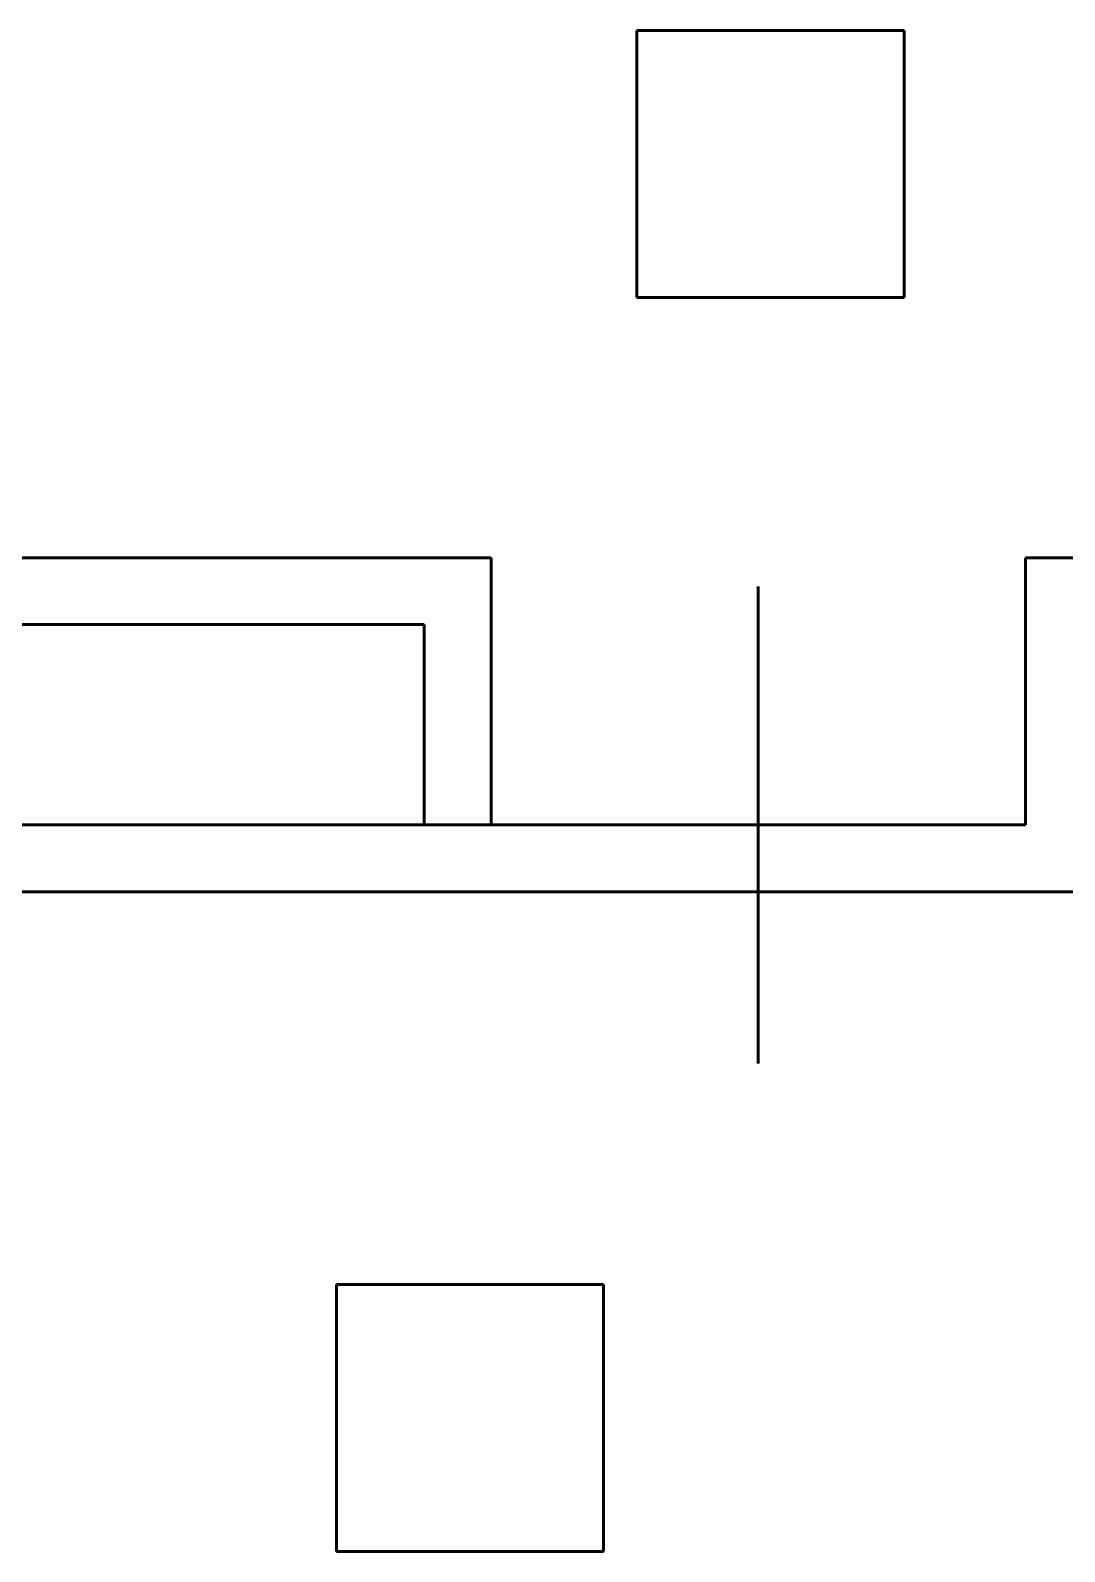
# Model space of a CAD drawing. Extents: x 0 to 297, y 0 to 292.
# Drawn here: x 170.34 to 178.08, y 74.34 to 85.74 of the extents above; entities that cross this region are included whole.
import ezdxf

# ---------------------------------------------------------------- set-up
doc = ezdxf.new("R2010")
doc.units = 0
doc.header["$MEASUREMENT"] = 0
doc.linetypes.add('K5LT_BASIC', pattern=[0])
doc.layers.add('Системный слой', color=7, linetype='Continuous')

# ---------------------------------------------------------------- blocks, each defined once
blk = doc.blocks.new('*U')
at = {"layer": 'Системный слой', "linetype": 'K5LT_BASIC', "lineweight": 60}
for p, q in [((176.877, 85.736), (174.877, 85.736)), ((174.877, 85.736), (174.877, 83.736)), ((176.877, 83.736), (176.877, 85.736)), ((174.877, 83.736), (176.877, 83.736)), ((174.628, 76.343), (172.628, 76.343)), ((172.628, 76.343), (172.628, 74.343)), ((174.628, 74.343), (174.628, 76.343)), ((172.628, 74.343), (174.628, 74.343))]:
    blk.add_line(p, q, dxfattribs=at)

msp = doc.modelspace()

# ---------------------------------------------------------------- linework, layer by layer
at = {"layer": 'Системный слой', "linetype": 'K5LT_BASIC', "lineweight": 60}
for p, q in [((153.587, 81.785), (173.786, 81.785)), ((173.786, 81.785), (173.786, 79.785)), ((177.786, 81.785), (187.809, 81.785)), ((177.786, 81.785), (177.786, 79.785)), ((175.786, 81.571), (175.786, 77.999)), ((154.087, 81.285), (173.286, 81.285)), ((173.286, 81.285), (173.286, 79.785)), ((154.087, 79.785), (173.786, 79.785)), ((173.786, 79.785), (177.786, 79.785)), ((169.588, 79.285), (185.088, 79.285))]:
    msp.add_line(p, q, dxfattribs=at)

# ---------------------------------------------------------------- block references
at = {"layer": 'Системный слой'}
msp.add_blockref('*U', (0, 0), dxfattribs=at)
msp.add_blockref('*U', (0, 0), dxfattribs=at)
msp.add_blockref('*U', (0, 0), dxfattribs=at)
msp.add_blockref('*U', (0, 0), dxfattribs=at)
msp.add_blockref('*U', (0, 0), dxfattribs=at)
msp.add_blockref('*U', (0, 0), dxfattribs=at)
msp.add_blockref('*U', (0, 0), dxfattribs=at)
msp.add_blockref('*U', (0, 0), dxfattribs=at)
msp.add_blockref('*U', (0, 0), dxfattribs=at)
msp.add_blockref('*U', (0, 0), dxfattribs=at)
msp.add_blockref('*U', (0, 0), dxfattribs=at)
msp.add_blockref('*U', (0, 0), dxfattribs=at)
msp.add_blockref('*U', (0, 0), dxfattribs=at)
msp.add_blockref('*U', (0, 0), dxfattribs=at)
msp.add_blockref('*U', (0, 0), dxfattribs=at)
msp.add_blockref('*U', (0, 0), dxfattribs=at)
msp.add_blockref('*U', (0, 0), dxfattribs=at)
msp.add_blockref('*U', (0, 0), dxfattribs=at)
msp.add_blockref('*U', (0, 0), dxfattribs=at)
msp.add_blockref('*U', (0, 0), dxfattribs=at)
msp.add_blockref('*U', (0, 0), dxfattribs=at)
msp.add_blockref('*U', (0, 0), dxfattribs=at)
msp.add_blockref('*U', (0, 0), dxfattribs=at)
msp.add_blockref('*U', (0, 0), dxfattribs=at)
msp.add_blockref('*U', (0, 0), dxfattribs=at)
msp.add_blockref('*U', (0, 0), dxfattribs=at)
msp.add_blockref('*U', (0, 0), dxfattribs=at)
msp.add_blockref('*U', (0, 0), dxfattribs=at)
msp.add_blockref('*U', (0, 0), dxfattribs=at)
msp.add_blockref('*U', (0, 0), dxfattribs=at)
msp.add_blockref('*U', (0, 0), dxfattribs=at)
msp.add_blockref('*U', (0, 0), dxfattribs=at)
msp.add_blockref('*U', (0, 0), dxfattribs=at)
msp.add_blockref('*U', (0, 0), dxfattribs=at)
msp.add_blockref('*U', (0, 0), dxfattribs=at)
msp.add_blockref('*U', (0, 0), dxfattribs=at)
msp.add_blockref('*U', (0, 0), dxfattribs=at)
msp.add_blockref('*U', (0, 0), dxfattribs=at)
msp.add_blockref('*U', (0, 0), dxfattribs=at)
msp.add_blockref('*U', (0, 0), dxfattribs=at)
msp.add_blockref('*U', (0, 0), dxfattribs=at)
msp.add_blockref('*U', (0, 0), dxfattribs=at)
msp.add_blockref('*U', (0, 0), dxfattribs=at)
msp.add_blockref('*U', (0, 0), dxfattribs=at)
msp.add_blockref('*U', (0, 0), dxfattribs=at)
msp.add_blockref('*U', (0, 0), dxfattribs=at)
msp.add_blockref('*U', (0, 0), dxfattribs=at)
msp.add_blockref('*U', (0, 0), dxfattribs=at)
msp.add_blockref('*U', (0, 0), dxfattribs=at)
msp.add_blockref('*U', (0, 0), dxfattribs=at)
msp.add_blockref('*U', (0, 0), dxfattribs=at)
msp.add_blockref('*U', (0, 0), dxfattribs=at)
msp.add_blockref('*U', (0, 0), dxfattribs=at)
msp.add_blockref('*U', (0, 0), dxfattribs=at)
msp.add_blockref('*U', (0, 0), dxfattribs=at)
msp.add_blockref('*U', (0, 0), dxfattribs=at)
msp.add_blockref('*U', (0, 0), dxfattribs=at)
msp.add_blockref('*U', (0, 0), dxfattribs=at)
msp.add_blockref('*U', (0, 0), dxfattribs=at)
msp.add_blockref('*U', (0, 0), dxfattribs=at)
msp.add_blockref('*U', (0, 0), dxfattribs=at)
msp.add_blockref('*U', (0, 0), dxfattribs=at)
msp.add_blockref('*U', (0, 0), dxfattribs=at)
msp.add_blockref('*U', (0, 0), dxfattribs=at)
msp.add_blockref('*U', (0, 0), dxfattribs=at)
msp.add_blockref('*U', (0, 0), dxfattribs=at)
msp.add_blockref('*U', (0, 0), dxfattribs=at)
msp.add_blockref('*U', (0, 0), dxfattribs=at)
msp.add_blockref('*U', (0, 0), dxfattribs=at)
msp.add_blockref('*U', (0, 0), dxfattribs=at)
msp.add_blockref('*U', (0, 0), dxfattribs=at)
msp.add_blockref('*U', (0, 0), dxfattribs=at)
msp.add_blockref('*U', (0, 0), dxfattribs=at)
msp.add_blockref('*U', (0, 0), dxfattribs=at)
msp.add_blockref('*U', (0, 0), dxfattribs=at)
msp.add_blockref('*U', (0, 0), dxfattribs=at)
msp.add_blockref('*U', (0, 0), dxfattribs=at)
msp.add_blockref('*U', (0, 0), dxfattribs=at)
msp.add_blockref('*U', (0, 0), dxfattribs=at)
msp.add_blockref('*U', (0, 0), dxfattribs=at)
msp.add_blockref('*U', (0, 0), dxfattribs=at)
msp.add_blockref('*U', (0, 0), dxfattribs=at)
msp.add_blockref('*U', (0, 0), dxfattribs=at)
msp.add_blockref('*U', (0, 0), dxfattribs=at)
msp.add_blockref('*U', (0, 0), dxfattribs=at)
msp.add_blockref('*U', (0, 0), dxfattribs=at)
msp.add_blockref('*U', (0, 0), dxfattribs=at)
msp.add_blockref('*U', (0, 0), dxfattribs=at)
msp.add_blockref('*U', (0, 0), dxfattribs=at)
msp.add_blockref('*U', (0, 0), dxfattribs=at)
msp.add_blockref('*U', (0, 0), dxfattribs=at)
msp.add_blockref('*U', (0, 0), dxfattribs=at)
msp.add_blockref('*U', (0, 0), dxfattribs=at)
msp.add_blockref('*U', (0, 0), dxfattribs=at)
msp.add_blockref('*U', (0, 0), dxfattribs=at)
msp.add_blockref('*U', (0, 0), dxfattribs=at)
msp.add_blockref('*U', (0, 0), dxfattribs=at)
msp.add_blockref('*U', (0, 0), dxfattribs=at)
msp.add_blockref('*U', (0, 0), dxfattribs=at)
msp.add_blockref('*U', (0, 0), dxfattribs=at)
msp.add_blockref('*U', (0, 0), dxfattribs=at)
msp.add_blockref('*U', (0, 0), dxfattribs=at)
msp.add_blockref('*U', (0, 0), dxfattribs=at)
msp.add_blockref('*U', (0, 0), dxfattribs=at)
msp.add_blockref('*U', (0, 0), dxfattribs=at)
msp.add_blockref('*U', (0, 0), dxfattribs=at)
msp.add_blockref('*U', (0, 0), dxfattribs=at)
msp.add_blockref('*U', (0, 0), dxfattribs=at)
msp.add_blockref('*U', (0, 0), dxfattribs=at)
msp.add_blockref('*U', (0, 0), dxfattribs=at)
msp.add_blockref('*U', (0, 0), dxfattribs=at)
msp.add_blockref('*U', (0, 0), dxfattribs=at)
msp.add_blockref('*U', (0, 0), dxfattribs=at)
msp.add_blockref('*U', (0, 0), dxfattribs=at)
msp.add_blockref('*U', (0, 0), dxfattribs=at)
msp.add_blockref('*U', (0, 0), dxfattribs=at)
msp.add_blockref('*U', (0, 0), dxfattribs=at)
msp.add_blockref('*U', (0, 0), dxfattribs=at)
msp.add_blockref('*U', (0, 0), dxfattribs=at)
msp.add_blockref('*U', (0, 0), dxfattribs=at)
msp.add_blockref('*U', (0, 0), dxfattribs=at)
msp.add_blockref('*U', (0, 0), dxfattribs=at)
msp.add_blockref('*U', (0, 0), dxfattribs=at)
msp.add_blockref('*U', (0, 0), dxfattribs=at)
msp.add_blockref('*U', (0, 0), dxfattribs=at)
msp.add_blockref('*U', (0, 0), dxfattribs=at)
msp.add_blockref('*U', (0, 0), dxfattribs=at)
msp.add_blockref('*U', (0, 0), dxfattribs=at)
msp.add_blockref('*U', (0, 0), dxfattribs=at)
msp.add_blockref('*U', (0, 0), dxfattribs=at)
msp.add_blockref('*U', (0, 0), dxfattribs=at)
msp.add_blockref('*U', (0, 0), dxfattribs=at)
msp.add_blockref('*U', (0, 0), dxfattribs=at)
msp.add_blockref('*U', (0, 0), dxfattribs=at)
msp.add_blockref('*U', (0, 0), dxfattribs=at)
msp.add_blockref('*U', (0, 0), dxfattribs=at)
msp.add_blockref('*U', (0, 0), dxfattribs=at)
msp.add_blockref('*U', (0, 0), dxfattribs=at)
msp.add_blockref('*U', (0, 0), dxfattribs=at)
msp.add_blockref('*U', (0, 0), dxfattribs=at)
msp.add_blockref('*U', (0, 0), dxfattribs=at)
msp.add_blockref('*U', (0, 0), dxfattribs=at)
msp.add_blockref('*U', (0, 0), dxfattribs=at)
msp.add_blockref('*U', (0, 0), dxfattribs=at)
msp.add_blockref('*U', (0, 0), dxfattribs=at)
msp.add_blockref('*U', (0, 0), dxfattribs=at)
msp.add_blockref('*U', (0, 0), dxfattribs=at)
msp.add_blockref('*U', (0, 0), dxfattribs=at)
msp.add_blockref('*U', (0, 0), dxfattribs=at)
msp.add_blockref('*U', (0, 0), dxfattribs=at)
msp.add_blockref('*U', (0, 0), dxfattribs=at)
msp.add_blockref('*U', (0, 0), dxfattribs=at)
msp.add_blockref('*U', (0, 0), dxfattribs=at)
msp.add_blockref('*U', (0, 0), dxfattribs=at)
msp.add_blockref('*U', (0, 0), dxfattribs=at)
msp.add_blockref('*U', (0, 0), dxfattribs=at)
msp.add_blockref('*U', (0, 0), dxfattribs=at)
msp.add_blockref('*U', (0, 0), dxfattribs=at)
msp.add_blockref('*U', (0, 0), dxfattribs=at)
msp.add_blockref('*U', (0, 0), dxfattribs=at)
msp.add_blockref('*U', (0, 0), dxfattribs=at)
msp.add_blockref('*U', (0, 0), dxfattribs=at)
msp.add_blockref('*U', (0, 0), dxfattribs=at)
msp.add_blockref('*U', (0, 0), dxfattribs=at)
msp.add_blockref('*U', (0, 0), dxfattribs=at)
msp.add_blockref('*U', (0, 0), dxfattribs=at)
msp.add_blockref('*U', (0, 0), dxfattribs=at)
msp.add_blockref('*U', (0, 0), dxfattribs=at)
msp.add_blockref('*U', (0, 0), dxfattribs=at)
msp.add_blockref('*U', (0, 0), dxfattribs=at)
msp.add_blockref('*U', (0, 0), dxfattribs=at)
msp.add_blockref('*U', (0, 0), dxfattribs=at)
msp.add_blockref('*U', (0, 0), dxfattribs=at)
msp.add_blockref('*U', (0, 0), dxfattribs=at)
msp.add_blockref('*U', (0, 0), dxfattribs=at)
msp.add_blockref('*U', (0, 0), dxfattribs=at)
msp.add_blockref('*U', (0, 0), dxfattribs=at)
msp.add_blockref('*U', (0, 0), dxfattribs=at)
msp.add_blockref('*U', (0, 0), dxfattribs=at)
msp.add_blockref('*U', (0, 0), dxfattribs=at)
msp.add_blockref('*U', (0, 0), dxfattribs=at)
msp.add_blockref('*U', (0, 0), dxfattribs=at)
msp.add_blockref('*U', (0, 0), dxfattribs=at)
msp.add_blockref('*U', (0, 0), dxfattribs=at)
msp.add_blockref('*U', (0, 0), dxfattribs=at)
msp.add_blockref('*U', (0, 0), dxfattribs=at)
msp.add_blockref('*U', (0, 0), dxfattribs=at)
msp.add_blockref('*U', (0, 0), dxfattribs=at)
msp.add_blockref('*U', (0, 0), dxfattribs=at)
msp.add_blockref('*U', (0, 0), dxfattribs=at)
msp.add_blockref('*U', (0, 0), dxfattribs=at)
msp.add_blockref('*U', (0, 0), dxfattribs=at)
msp.add_blockref('*U', (0, 0), dxfattribs=at)
msp.add_blockref('*U', (0, 0), dxfattribs=at)
msp.add_blockref('*U', (0, 0), dxfattribs=at)
msp.add_blockref('*U', (0, 0), dxfattribs=at)
msp.add_blockref('*U', (0, 0), dxfattribs=at)
msp.add_blockref('*U', (0, 0), dxfattribs=at)
msp.add_blockref('*U', (0, 0), dxfattribs=at)
msp.add_blockref('*U', (0, 0), dxfattribs=at)
msp.add_blockref('*U', (0, 0), dxfattribs=at)
msp.add_blockref('*U', (0, 0), dxfattribs=at)
msp.add_blockref('*U', (0, 0), dxfattribs=at)
msp.add_blockref('*U', (0, 0), dxfattribs=at)
msp.add_blockref('*U', (0, 0), dxfattribs=at)
msp.add_blockref('*U', (0, 0), dxfattribs=at)
msp.add_blockref('*U', (0, 0), dxfattribs=at)
msp.add_blockref('*U', (0, 0), dxfattribs=at)
msp.add_blockref('*U', (0, 0), dxfattribs=at)
msp.add_blockref('*U', (0, 0), dxfattribs=at)
msp.add_blockref('*U', (0, 0), dxfattribs=at)
msp.add_blockref('*U', (0, 0), dxfattribs=at)
msp.add_blockref('*U', (0, 0), dxfattribs=at)
msp.add_blockref('*U', (0, 0), dxfattribs=at)
msp.add_blockref('*U', (0, 0), dxfattribs=at)
msp.add_blockref('*U', (0, 0), dxfattribs=at)
msp.add_blockref('*U', (0, 0), dxfattribs=at)
msp.add_blockref('*U', (0, 0), dxfattribs=at)
msp.add_blockref('*U', (0, 0), dxfattribs=at)
msp.add_blockref('*U', (0, 0), dxfattribs=at)
msp.add_blockref('*U', (0, 0), dxfattribs=at)
msp.add_blockref('*U', (0, 0), dxfattribs=at)
msp.add_blockref('*U', (0, 0), dxfattribs=at)
msp.add_blockref('*U', (0, 0), dxfattribs=at)
msp.add_blockref('*U', (0, 0), dxfattribs=at)
msp.add_blockref('*U', (0, 0), dxfattribs=at)
msp.add_blockref('*U', (0, 0), dxfattribs=at)
msp.add_blockref('*U', (0, 0), dxfattribs=at)
msp.add_blockref('*U', (0, 0), dxfattribs=at)
msp.add_blockref('*U', (0, 0), dxfattribs=at)
msp.add_blockref('*U', (0, 0), dxfattribs=at)
msp.add_blockref('*U', (0, 0), dxfattribs=at)
msp.add_blockref('*U', (0, 0), dxfattribs=at)
msp.add_blockref('*U', (0, 0), dxfattribs=at)
msp.add_blockref('*U', (0, 0), dxfattribs=at)
msp.add_blockref('*U', (0, 0), dxfattribs=at)
msp.add_blockref('*U', (0, 0), dxfattribs=at)
msp.add_blockref('*U', (0, 0), dxfattribs=at)
msp.add_blockref('*U', (0, 0), dxfattribs=at)
msp.add_blockref('*U', (0, 0), dxfattribs=at)
msp.add_blockref('*U', (0, 0), dxfattribs=at)
msp.add_blockref('*U', (0, 0), dxfattribs=at)
msp.add_blockref('*U', (0, 0), dxfattribs=at)
msp.add_blockref('*U', (0, 0), dxfattribs=at)
msp.add_blockref('*U', (0, 0), dxfattribs=at)
msp.add_blockref('*U', (0, 0), dxfattribs=at)
msp.add_blockref('*U', (0, 0), dxfattribs=at)
msp.add_blockref('*U', (0, 0), dxfattribs=at)
msp.add_blockref('*U', (0, 0), dxfattribs=at)
msp.add_blockref('*U', (0, 0), dxfattribs=at)
msp.add_blockref('*U', (0, 0), dxfattribs=at)
msp.add_blockref('*U', (0, 0), dxfattribs=at)
msp.add_blockref('*U', (0, 0), dxfattribs=at)
msp.add_blockref('*U', (0, 0), dxfattribs=at)
msp.add_blockref('*U', (0, 0), dxfattribs=at)
msp.add_blockref('*U', (0, 0), dxfattribs=at)
msp.add_blockref('*U', (0, 0), dxfattribs=at)
msp.add_blockref('*U', (0, 0), dxfattribs=at)
msp.add_blockref('*U', (0, 0), dxfattribs=at)
msp.add_blockref('*U', (0, 0), dxfattribs=at)
msp.add_blockref('*U', (0, 0), dxfattribs=at)
msp.add_blockref('*U', (0, 0), dxfattribs=at)
msp.add_blockref('*U', (0, 0), dxfattribs=at)
msp.add_blockref('*U', (0, 0), dxfattribs=at)
msp.add_blockref('*U', (0, 0), dxfattribs=at)
msp.add_blockref('*U', (0, 0), dxfattribs=at)
msp.add_blockref('*U', (0, 0), dxfattribs=at)
msp.add_blockref('*U', (0, 0), dxfattribs=at)
msp.add_blockref('*U', (0, 0), dxfattribs=at)
msp.add_blockref('*U', (0, 0), dxfattribs=at)
msp.add_blockref('*U', (0, 0), dxfattribs=at)
msp.add_blockref('*U', (0, 0), dxfattribs=at)
msp.add_blockref('*U', (0, 0), dxfattribs=at)
msp.add_blockref('*U', (0, 0), dxfattribs=at)
msp.add_blockref('*U', (0, 0), dxfattribs=at)
msp.add_blockref('*U', (0, 0), dxfattribs=at)
msp.add_blockref('*U', (0, 0), dxfattribs=at)
msp.add_blockref('*U', (0, 0), dxfattribs=at)
msp.add_blockref('*U', (0, 0), dxfattribs=at)
msp.add_blockref('*U', (0, 0), dxfattribs=at)
msp.add_blockref('*U', (0, 0), dxfattribs=at)
msp.add_blockref('*U', (0, 0), dxfattribs=at)
msp.add_blockref('*U', (0, 0), dxfattribs=at)
msp.add_blockref('*U', (0, 0), dxfattribs=at)
msp.add_blockref('*U', (0, 0), dxfattribs=at)
msp.add_blockref('*U', (0, 0), dxfattribs=at)
msp.add_blockref('*U', (0, 0), dxfattribs=at)
msp.add_blockref('*U', (0, 0), dxfattribs=at)
msp.add_blockref('*U', (0, 0), dxfattribs=at)
msp.add_blockref('*U', (0, 0), dxfattribs=at)
msp.add_blockref('*U', (0, 0), dxfattribs=at)
msp.add_blockref('*U', (0, 0), dxfattribs=at)
msp.add_blockref('*U', (0, 0), dxfattribs=at)
msp.add_blockref('*U', (0, 0), dxfattribs=at)
msp.add_blockref('*U', (0, 0), dxfattribs=at)
msp.add_blockref('*U', (0, 0), dxfattribs=at)
msp.add_blockref('*U', (0, 0), dxfattribs=at)
msp.add_blockref('*U', (0, 0), dxfattribs=at)
msp.add_blockref('*U', (0, 0), dxfattribs=at)
msp.add_blockref('*U', (0, 0), dxfattribs=at)
msp.add_blockref('*U', (0, 0), dxfattribs=at)
msp.add_blockref('*U', (0, 0), dxfattribs=at)
msp.add_blockref('*U', (0, 0), dxfattribs=at)
msp.add_blockref('*U', (0, 0), dxfattribs=at)
msp.add_blockref('*U', (0, 0), dxfattribs=at)
msp.add_blockref('*U', (0, 0), dxfattribs=at)
msp.add_blockref('*U', (0, 0), dxfattribs=at)
msp.add_blockref('*U', (0, 0), dxfattribs=at)
msp.add_blockref('*U', (0, 0), dxfattribs=at)
msp.add_blockref('*U', (0, 0), dxfattribs=at)
msp.add_blockref('*U', (0, 0), dxfattribs=at)
msp.add_blockref('*U', (0, 0), dxfattribs=at)
msp.add_blockref('*U', (0, 0), dxfattribs=at)
msp.add_blockref('*U', (0, 0), dxfattribs=at)
msp.add_blockref('*U', (0, 0), dxfattribs=at)
msp.add_blockref('*U', (0, 0), dxfattribs=at)
msp.add_blockref('*U', (0, 0), dxfattribs=at)
msp.add_blockref('*U', (0, 0), dxfattribs=at)
msp.add_blockref('*U', (0, 0), dxfattribs=at)
msp.add_blockref('*U', (0, 0), dxfattribs=at)
msp.add_blockref('*U', (0, 0), dxfattribs=at)
msp.add_blockref('*U', (0, 0), dxfattribs=at)
msp.add_blockref('*U', (0, 0), dxfattribs=at)
msp.add_blockref('*U', (0, 0), dxfattribs=at)
msp.add_blockref('*U', (0, 0), dxfattribs=at)
msp.add_blockref('*U', (0, 0), dxfattribs=at)
msp.add_blockref('*U', (0, 0), dxfattribs=at)
msp.add_blockref('*U', (0, 0), dxfattribs=at)
msp.add_blockref('*U', (0, 0), dxfattribs=at)
msp.add_blockref('*U', (0, 0), dxfattribs=at)
msp.add_blockref('*U', (0, 0), dxfattribs=at)
msp.add_blockref('*U', (0, 0), dxfattribs=at)
msp.add_blockref('*U', (0, 0), dxfattribs=at)
msp.add_blockref('*U', (0, 0), dxfattribs=at)
msp.add_blockref('*U', (0, 0), dxfattribs=at)
msp.add_blockref('*U', (0, 0), dxfattribs=at)
msp.add_blockref('*U', (0, 0), dxfattribs=at)
msp.add_blockref('*U', (0, 0), dxfattribs=at)
msp.add_blockref('*U', (0, 0), dxfattribs=at)
msp.add_blockref('*U', (0, 0), dxfattribs=at)
msp.add_blockref('*U', (0, 0), dxfattribs=at)
msp.add_blockref('*U', (0, 0), dxfattribs=at)
msp.add_blockref('*U', (0, 0), dxfattribs=at)
msp.add_blockref('*U', (0, 0), dxfattribs=at)
msp.add_blockref('*U', (0, 0), dxfattribs=at)
msp.add_blockref('*U', (0, 0), dxfattribs=at)
msp.add_blockref('*U', (0, 0), dxfattribs=at)
msp.add_blockref('*U', (0, 0), dxfattribs=at)
msp.add_blockref('*U', (0, 0), dxfattribs=at)
msp.add_blockref('*U', (0, 0), dxfattribs=at)
msp.add_blockref('*U', (0, 0), dxfattribs=at)
msp.add_blockref('*U', (0, 0), dxfattribs=at)
msp.add_blockref('*U', (0, 0), dxfattribs=at)
msp.add_blockref('*U', (0, 0), dxfattribs=at)
msp.add_blockref('*U', (0, 0), dxfattribs=at)
msp.add_blockref('*U', (0, 0), dxfattribs=at)
msp.add_blockref('*U', (0, 0), dxfattribs=at)
msp.add_blockref('*U', (0, 0), dxfattribs=at)
msp.add_blockref('*U', (0, 0), dxfattribs=at)
msp.add_blockref('*U', (0, 0), dxfattribs=at)
msp.add_blockref('*U', (0, 0), dxfattribs=at)
msp.add_blockref('*U', (0, 0), dxfattribs=at)
msp.add_blockref('*U', (0, 0), dxfattribs=at)
msp.add_blockref('*U', (0, 0), dxfattribs=at)
msp.add_blockref('*U', (0, 0), dxfattribs=at)
msp.add_blockref('*U', (0, 0), dxfattribs=at)
msp.add_blockref('*U', (0, 0), dxfattribs=at)
msp.add_blockref('*U', (0, 0), dxfattribs=at)
msp.add_blockref('*U', (0, 0), dxfattribs=at)
msp.add_blockref('*U', (0, 0), dxfattribs=at)
msp.add_blockref('*U', (0, 0), dxfattribs=at)
msp.add_blockref('*U', (0, 0), dxfattribs=at)
msp.add_blockref('*U', (0, 0), dxfattribs=at)
msp.add_blockref('*U', (0, 0), dxfattribs=at)
msp.add_blockref('*U', (0, 0), dxfattribs=at)
msp.add_blockref('*U', (0, 0), dxfattribs=at)
msp.add_blockref('*U', (0, 0), dxfattribs=at)
msp.add_blockref('*U', (0, 0), dxfattribs=at)
msp.add_blockref('*U', (0, 0), dxfattribs=at)
msp.add_blockref('*U', (0, 0), dxfattribs=at)
msp.add_blockref('*U', (0, 0), dxfattribs=at)
msp.add_blockref('*U', (0, 0), dxfattribs=at)
msp.add_blockref('*U', (0, 0), dxfattribs=at)
msp.add_blockref('*U', (0, 0), dxfattribs=at)
msp.add_blockref('*U', (0, 0), dxfattribs=at)
msp.add_blockref('*U', (0, 0), dxfattribs=at)
msp.add_blockref('*U', (0, 0), dxfattribs=at)
msp.add_blockref('*U', (0, 0), dxfattribs=at)
msp.add_blockref('*U', (0, 0), dxfattribs=at)
msp.add_blockref('*U', (0, 0), dxfattribs=at)
msp.add_blockref('*U', (0, 0), dxfattribs=at)
msp.add_blockref('*U', (0, 0), dxfattribs=at)
msp.add_blockref('*U', (0, 0), dxfattribs=at)
msp.add_blockref('*U', (0, 0), dxfattribs=at)
msp.add_blockref('*U', (0, 0), dxfattribs=at)
msp.add_blockref('*U', (0, 0), dxfattribs=at)
msp.add_blockref('*U', (0, 0), dxfattribs=at)
msp.add_blockref('*U', (0, 0), dxfattribs=at)
msp.add_blockref('*U', (0, 0), dxfattribs=at)
msp.add_blockref('*U', (0, 0), dxfattribs=at)
msp.add_blockref('*U', (0, 0), dxfattribs=at)
msp.add_blockref('*U', (0, 0), dxfattribs=at)
msp.add_blockref('*U', (0, 0), dxfattribs=at)
msp.add_blockref('*U', (0, 0), dxfattribs=at)
msp.add_blockref('*U', (0, 0), dxfattribs=at)
msp.add_blockref('*U', (0, 0), dxfattribs=at)
msp.add_blockref('*U', (0, 0), dxfattribs=at)
msp.add_blockref('*U', (0, 0), dxfattribs=at)
msp.add_blockref('*U', (0, 0), dxfattribs=at)
msp.add_blockref('*U', (0, 0), dxfattribs=at)
msp.add_blockref('*U', (0, 0), dxfattribs=at)
msp.add_blockref('*U', (0, 0), dxfattribs=at)
msp.add_blockref('*U', (0, 0), dxfattribs=at)
msp.add_blockref('*U', (0, 0), dxfattribs=at)
msp.add_blockref('*U', (0, 0), dxfattribs=at)
msp.add_blockref('*U', (0, 0), dxfattribs=at)
msp.add_blockref('*U', (0, 0), dxfattribs=at)
msp.add_blockref('*U', (0, 0), dxfattribs=at)
msp.add_blockref('*U', (0, 0), dxfattribs=at)
msp.add_blockref('*U', (0, 0), dxfattribs=at)
msp.add_blockref('*U', (0, 0), dxfattribs=at)

doc.saveas('drawing.dxf')
